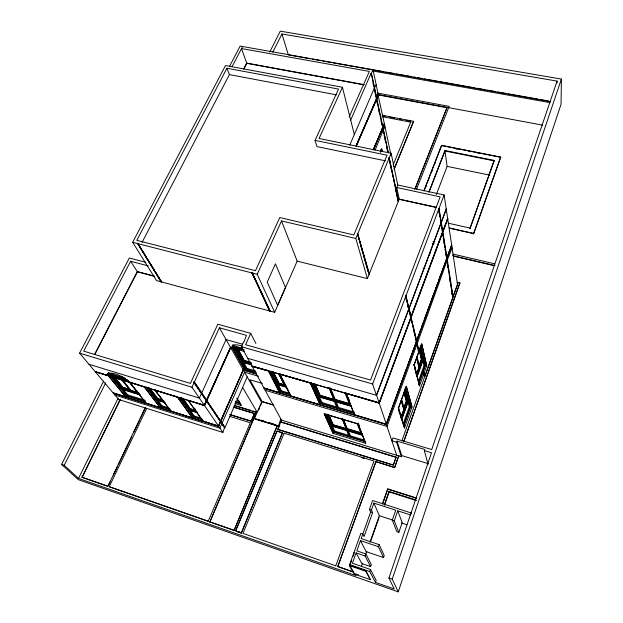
<?xml version="1.0" encoding="UTF-8"?>
<svg xmlns="http://www.w3.org/2000/svg" width="623" height="623" viewBox="0 0 623 623"><rect width="100%" height="100%" fill="white"/><g stroke="black" fill="none" stroke-linecap="round" stroke-linejoin="round"><path stroke-width="0.93" d="M557.071 82.984L557.087 81.099L281.946 33.969L272.781 52.184M269.751 51.989L280.272 31.15L561.409 79.066L561.05 104.282L398.253 591.85L78.28 479.648L61.591 464.392L103.667 381.042M108.55 375.794L95.537 372.056L79.596 353.14L129.335 258.008L145.86 262.353M155.197 390.177L177.407 397.318L177.314 396.874L154.909 390.115M160.493 408.049L147.402 403.556M154.442 389.43L170.788 411.048L192.484 418.111L177.314 396.874M206.914 400.527L230.681 347.361L206.556 400.215L225.035 427.495L247.206 376.915M220.892 421.335L243.391 369.805L220.659 421.203M268.381 370.825L252.136 366.402L279.579 374.127L290.676 396.166L279.914 392.981L268.287 370.646L251.941 366.044L241.389 346.746L243.523 341.988L243.912 342.097L246.49 335.353L219.413 327.791L194.407 381.907L206.688 400.192M279.945 374.174L310.285 382.958M290.941 396.041L279.306 373.395M346.31 393.386L379.251 403.221L386.322 424.271L354.619 414.887L386.322 424.271L416.6 341.318L410.845 317.504M230.603 347.494L243.313 369.922L245.252 370.763L232.41 347.984C230.931 342.759 239.676 345.22 242.246 346.17M398.253 591.85L392.225 579.156L561.409 79.066M557.087 81.099L431.716 449.557L392.926 437.922L391.883 440.819L396.617 442.244L401.344 456.706L281.495 420.12L252.136 366.402M350.476 563.815L349.986 565.193L349.651 564.617L369.727 571.587L375.474 582.404L394.219 588.969L388.923 578.012L431.498 452.742L424.341 450.593L424.738 449.44L397.03 441.107L396.617 442.244M353.054 571.182L349.48 565.022L365.981 570.754L370.335 579.639L354.214 574.001L349.301 565.536L360.857 533.374L362.843 534.043L364.073 536.52L372.601 512.636L371.433 510.027L373.909 503.111L395.722 510.175L392.256 520.158L396.906 531.699L398.852 532.338L402.193 522.588L397.715 510.821L410.573 514.98L411.25 512.978L372.647 500.51L369.462 509.38L370.638 511.997L361.208 538.599L379.134 544.642L384.22 555.56L383.534 557.562L366.098 551.612L360.483 540.632L356.831 550.849L365.849 553.933L371.339 564.602L370.638 566.611L361.87 563.581L356.091 552.905L352.4 563.231L370.459 569.492L376.175 580.371L375.474 582.404M398.852 532.338L394.258 520.82L397.715 510.821M369.727 571.587L370.459 569.492M383.534 557.562L378.418 546.698L379.134 544.642M370.335 579.639L365.802 571.275L365.981 570.754M361.348 566.611L362.586 563.099M370.638 566.611L365.117 555.996L366.776 551.246M370 542.135L379.337 515.704L373.909 503.111M370.654 541.395L379.049 517.651M384.29 504.692L388.993 491.368L416.109 499.996M401.344 456.706L401.734 455.6L397.03 441.107M384.523 505.269L389.219 491.96L388.993 491.368M281.495 420.12L280.786 421.841L396.103 457.118L393.315 464.968L277.71 429.263L279.003 426.148L278.66 425.54L278.442 426.062L254.371 418.656L261.808 401.594L272.983 404.958M401.905 440.78L457.578 284.049M393.409 465.249L396.103 457.118M425.431 375.085L453.139 297.039L447.065 258.436L451.761 245.587L450.172 249.231M457.632 284.407L453.201 296.377M394.538 467.39L375.84 461.596L394.632 467.663L398.743 455.514M403.595 441.816L459.883 282.935L457.134 282.266M394.632 467.663L398.86 455.74M404.054 441.061L459.883 282.935M382.397 504.046L387.755 488.899L416.74 498.096M382.818 503.415L387.755 488.899M403.408 426.218L410.222 407.13L408.478 400.815L401.562 420.089M418.407 384.204L424.964 365.841L423.43 359.136L417.099 376.79M403.525 426.576L410.643 406.64L405.23 387.031M418.851 383.636L425.353 365.405L420.821 345.516M473.589 234.077L500.697 157.113L441.614 145.361L423.959 190.685M500.697 157.113L473.535 233.602L449.199 228.111M354.214 574.001L354.876 573.666M494.234 160.391L469.999 228.524L494.234 160.391L444.931 150.509L428.803 192.227M401.446 419.707L408.369 400.425L405.277 389.266M416.997 376.385L423.329 358.723L420.385 345.843M350.726 563.122L351.652 560.544M353.186 556.253L354.113 553.676M403.112 424.123L409.28 406.858L407.777 401.446M418.407 381.323L424.029 365.584L422.682 359.72M403.953 407.637L406.313 401.072L404.093 393.191M419.108 365.491L421.343 359.276L419.404 350.92M404.117 407.683L406.476 401.119L404.015 392.365M419.349 350.04L421.506 359.315L418.952 366.417L419.513 366.963L417.106 356.909M404.234 408.065L406.905 400.62L404.226 391.042M419.053 366.83L421.911 358.879L419.77 349.643M401.422 416.102L403.805 409.482L401.29 400.838M416.732 358.178L418.944 367.36L416.374 374.516L413.882 364.517M401.204 400.028L403.969 409.529L401.126 416.927M416.46 356.387L419.108 367.406L416.538 374.563L414.054 364.564M404.701 391.174L407.372 400.753L401.087 418.259L400.262 415.518M416.328 375.833L422.371 359.004L419.816 347.922M401.189 418.664L407.8 400.262L404.701 389.102M416.437 376.23L422.776 358.575L420.237 347.533M417.122 344.94L418.391 351.263L418.968 351.411L416.476 341.536L407.185 366.994M398.44 408.088L406.367 386.205L412.021 406.912L404.467 428.126L398.346 407.676M398.533 407.979L406.321 386.47L411.935 407.014L410.643 406.64M416.592 343.592L417.301 343.39L446.932 260.944M335.789 565.809L373.987 461.028L284.104 433.203L242.993 533.397L335.781 565.809M417.169 343.74L387.047 426.42L265.18 390.271M452.096 247.892L447.049 260.616M352.314 571.758L337.705 566.478L375.84 461.596M337.837 566.696L375.949 461.877M406.469 368.637L386.221 424.099L396.742 455.304M407.138 366.815L416.6 341.318M420.868 329.209L416.561 341.007L446.886 258.366L440.866 222.598L441.388 222.349L442.673 231.67L445.897 222.979M421.53 327.394L423.188 322.854M424.185 320.129L435.119 290.186M435.781 288.363L437.767 282.92M438.428 281.105L446.886 258.366M449.479 250.843L446.831 258.093L451.698 245.182L444.113 194.976L397.77 185.008L391.127 153.258L319.085 138.501L342.432 87.267L225.503 65.524L132.652 242.292L156.552 280.599L274.696 312.325L297.163 261.13L281.534 220.924L355.819 238.469L367.391 278.598L297.163 261.13M450.141 249.029L451.698 245.182M386.276 424.255L406.515 368.808M420.907 329.388L416.6 341.186L419.092 351.068L418.524 350.913M421.569 327.573L423.562 322.13M424.224 320.315L435.15 290.373M435.812 288.558L437.805 283.115M438.467 281.3L446.746 258.615L452.625 296.914L453.085 296.688M449.51 251.038L447.065 258.436M416.686 341.677L386.431 424.59L264.152 388.386M416.818 341.326L446.948 258.763M442.548 232.005L410.939 316.943L409.147 308.455L441.263 222.684M446.543 221.243L447.516 218.642M409.147 308.455L408.4 308.665L409.007 308.821L410.978 317.263L379.251 403.221L411.071 317.66M447.758 218.408L410.985 317.138L416.732 340.968M411.211 317.294L442.789 232.371M447.003 258.039L442.914 232.036L447.82 218.844M408.735 308.346L409.264 311.547M408.805 308.767L376.401 395.278L372.601 383.986L405.846 296.12L405.425 296.011L405.986 295.746L408.945 308.401L441.068 222.645M446.177 208.993L441.193 222.302L439.013 208.456L444.113 194.976M251.941 366.044L379.134 402.871L376.611 395.34L409.007 308.821M441.388 222.349L446.372 209.04M429.154 255.57L430.01 253.288M430.236 252.681L430.695 251.458M348.265 430.742L350.414 435.866L350.064 436.785L347.548 430.812M405.986 295.746L438.88 208.798L438.475 208.705L439.013 208.456M328.757 414.902L333.212 424.909L346.365 428.873L342.214 418.757M436.365 194.501L447.119 166.372L444.931 150.509M343.623 419.559L347.447 429.527L342.962 418.858M354.253 412.091L353.887 413.057L321.554 403.502L318.517 396.765L351.255 406.367M313.875 383.449L319.334 395.644L350.157 404.677L350.344 404.202L335.338 399.81L330.416 388.082M365.008 441.318L334.372 432.012L334.722 431.108L332.417 425.961M429.231 191.798L445.001 151.007L494.273 160.89M423.99 190.879L441.614 145.361M333.212 424.909L329.185 415.588M425.805 186.908L426.514 185.101M428.274 180.584L428.974 178.778M431.435 172.446L432.144 170.64M434.605 164.316L435.306 162.51M325.634 414.381L333.632 432.105L333.157 433.343L324.326 413.882L358.007 423.944L365.6 443.218M336.015 401.562L338.484 407.442L338.11 408.4L335.283 401.687M362.524 435.01L331.506 425.641L331.716 425.104L326.958 414.497M335.338 399.81L335.151 400.278L330.042 388.121M414.677 189.509L447.088 107.358L377.53 94.408M415.455 188.084L447.088 107.358M416.577 189.166L449.16 106.377L377.468 93.068M315.059 384.173L320.113 395.504L333.998 399.577L329.294 388.121M280.864 374.439L345.96 393.347L354.518 415.066L320.269 404.927L320.783 403.634L311.274 382.569M321.554 403.502L321.927 402.559L319.28 396.649M320.113 395.504L315.121 384.017M367.391 278.598L399.226 199.119L436.24 207.249M351.092 405.955L318.33 396.345L318.555 395.784L313.081 383.589M436.271 207.475L399.273 199.344L396.765 187.492L397.77 185.008M394.118 168.895L413.594 121.321L382.156 115.263M394.195 169.285L413.594 121.321M241.342 532.945L236.6 531.294L241.342 532.945L282.359 432.666L276.994 430.999L235.665 530.843L276.994 430.999M241.755 532.112L281.915 434.41M282.219 433.678L282.359 432.666M393.222 164.752L410.728 122.155L382.07 116.61M359.946 242.986L357.47 233.376L369.314 273.809M355.819 238.469L357.734 233.843L357.322 233.742M357.89 233.469L389.219 157.86L388.954 157.432L398.564 200.762M389.359 157.518L391.127 153.258M278.442 426.062L280.693 419.178M392.482 464.96L277.874 429.551L280.786 421.841M277.266 425.618L234.077 530.453L277.266 425.618L279.003 426.148M380.225 152.09L381.72 148.531L382.335 151.358M380.466 152.051L381.588 149.388L380.855 149.24M279.914 392.981L280.443 391.711L269.852 371.277M290.069 394.203L281.16 391.571L281.456 390.862L278.341 384.835M273.193 372.001L279.049 383.41L284.314 384.952L278.637 373.387M279.049 383.41L273.263 371.838M373.574 149.364L382.787 127.583L376.487 98.8L378.301 94.875L373.021 69.737L371.425 73.35L376.759 98.426L356.083 146.023M384.227 124.257L383.005 127.738L384.477 124.265L378.145 95.335M373.769 149.504L382.693 127.879M383.675 133.236L383.083 130.441L384.998 126.757M375.139 150.05L383.083 130.441M279.805 373.792L286.401 386.906L277.375 384.259L277.609 383.706L271.246 371.386M258.576 410.261L259.651 407.738M260.367 406.048L261.45 403.525M373.527 149.146L382.647 127.66M384.181 124.039L382.763 127.38L384.383 123.829M373.286 149.972L382.787 127.583M146.553 408.727L109.235 486.734L208.222 521.256L250.353 422.76L229.988 416.452M229.996 414.762L251.264 421.327L254.363 413.368L234.061 407.162M251.622 420.478L254.363 413.368M209.865 521.996L256.481 412.099L209.865 521.996L234.077 530.453M254.371 418.656L254.589 418.142L255.126 419.045L277.43 425.906M356.2 146.475L376.736 99.182M388.285 152.565L376.86 98.893L378.402 95.342M356.325 145.206L376.487 98.8M376.611 98.512L378.091 95.101M376.759 98.426L378.301 94.875M356.387 145.432L376.541 99.034M376.378 99.049L374.143 88.583L376.183 84.79M349.713 145.229L374.143 88.583M255.882 372.04L246.591 369.33L246.988 368.434L243.531 362.243M95.537 372.056L118.713 399.538L222.863 432.455L224.669 427.386L201.922 393.557M220.519 421.397L218.471 426.031L220.519 421.397L193.831 382.187L194.407 381.907M220.558 421.047L243.211 369.758L245.057 370.42M220.394 421.421L220.729 421.709L218.689 426.342L222.863 432.455M256.512 373.971L245.384 370.724L245.929 369.494L233.228 346.855L232.613 348.35L230.751 347.821M251.435 364.533L242.448 361.94L242.69 361.402L235.603 348.724M250.991 363.435L243.359 361.231L236.047 347.299L235.844 347.751L242.775 349.729M371.339 75.453L370.934 73.576L371.425 73.35M350.694 120.107L370.934 73.576M250.96 362.555L244.224 360.616L238.235 349.542M148.196 265.889L130.628 261.247L83.747 351.17L190.397 383.386L217.832 324.201L250.68 333.344L245.61 344.721L370.545 380.03L440.15 196.86L396.765 187.492M349.137 116.945L369.384 71.427L241.514 48.555L246.801 63.328L244.13 68.522M231.99 346.567L232.691 345.01M232.083 347.237L233.134 344.901L233.461 345.656L232.41 347.984L245.384 370.724M206.384 400.597L204.344 405.363L206.517 400.573M206.556 400.215L230.494 347.307L232.543 347.891M206.493 400.768L204.414 405.363L218.471 426.031M206.665 400.387L230.199 348.374M206.743 400.908L204.578 405.698L188.341 400.425L203.262 421.491L203.176 421.078L218.689 426.342L113.409 393.253M274.696 312.325L257.213 274.291L281.534 220.924M192.608 418.088L177.415 397.124L188.208 400.449L203.02 421.358L192.608 418.088L193.192 416.803L179.159 397.349M202.42 419.396L193.808 416.694L194.135 415.977L189.953 410.16M190.373 408.789L195.466 410.378L190.303 408.953L183.178 398.736M315.074 140.377L338.53 89.073L226.951 68.234L136.819 240.338L255.485 270.686L279.782 217.536L353.841 234.957L387.031 155.189L315.074 140.377L316.967 146.6L385.528 160.851M88.98 364.276L199.383 398.097L201.595 393.261L194.018 381.79M197.53 412.473L188.808 409.755L189.065 409.194L180.654 397.497M269.447 310.916L251.84 272.485L259.565 288.293M269.829 311.017L252.245 272.594M204.344 405.363L191.954 387.218L194.22 382.304M170.749 411.211L160.578 408.018L161.17 406.757L146.016 387.093M161.746 406.632L162.073 405.931L157.004 399.335L156.669 400.044L161.746 406.632L170.165 409.272M162.813 400.215L157.767 398.829L149.372 387.864M164.877 402.294L156.357 399.639L156.614 399.086L148.064 387.95M157.767 398.829L150.011 388.433M119.889 399.795L82.065 477.35L107.888 486.376L145.011 408.12M108.301 485.496L109.983 481.992M113.339 474.983L117.537 466.222M118.378 464.47L131.811 436.435M133.906 432.058L139.365 420.673M140.206 418.921L145.665 407.528M126.08 397.178L126.687 395.932L109.142 374.587L108.495 375.864L129.467 382.335L146.343 403.54L126.08 397.178L108.41 375.622L95.592 371.674M144.832 401.329L127.209 395.807L127.653 394.904L122.871 389.056M130.308 389.648L123.035 387.561L114.554 377.172M133.415 386.86L138.119 392.778L130.877 390.52L122.614 379.991M82.065 477.35L120.332 399.67M140.253 394.678L121.485 388.83L121.758 388.293L110.653 374.735L110.38 375.287M138.423 393.175L122.279 388.152L122.505 387.701L113.947 377.226M123.035 387.561L113.347 375.685L120.761 377.779M355.25 574.305L355.99 575.582L78.514 478.417L118.121 398.245M122.91 379.033L123.775 377.289M120.107 377.974L120.332 377.515L112.117 374.984L111.883 375.435M120.512 378.737L121.376 376.993M120.924 378.145L121.789 376.417M120.636 378.901L121.937 376.284M78.514 478.417L64.208 465.295L105.715 382.849M113.145 392.934L125.971 397.201L108.246 375.716L107.491 374.4L108.277 372.834M94.603 354.417L137.294 271.581L154.621 276.215M94.751 354.604L137.418 271.784L130.628 261.247M243.601 69.153L246.716 63.094L363.98 84.635M232.091 66.63L242.581 46.507M142.036 242.44L229.396 74.612L226.951 68.234M229.653 66.131L240.143 46.071L384.017 71.684M160.952 281.783L137.465 243.126L161.302 281.876M346.131 393.315L379.134 402.871M319.965 404.631L290.746 395.979L320.113 404.95L310.207 382.779L320.269 404.927M279.595 392.685L264.277 388.012M279.735 374.088L310.207 382.779M268.287 370.646L279.766 393.012L263.973 388.059M107.491 374.4L107.631 373.434C115.52 371.791 123.946 377.593 129.74 382.203L143.251 386.369M108.41 375.622L109.438 373.387L108.939 372.679L107.763 375.023L109.438 373.387L125.192 378.223M410.978 317.263L379.088 402.871L347.221 393.65M385.925 72.027L394.53 73.561M396.438 73.903L405.036 75.43M406.951 75.772L411.725 76.621M413.641 76.964L415.549 77.307M417.465 77.641L422.238 78.498M424.154 78.833L426.062 79.176M427.978 79.518L474.804 87.859M476.712 88.193L485.309 89.728M487.225 90.07L495.822 91.597M497.738 91.939L506.335 93.473M508.243 93.816L537.875 99.088M539.783 99.431L548.38 100.957M310.324 58.811L288.34 54.902L281.946 33.969M312.232 59.154L320.837 60.688M322.745 61.031L331.343 62.565M333.258 62.9L550.21 101.557M372.398 70.913L550.101 102.631M246.801 63.328L364.034 84.876M448.661 107.647L542.547 125.122M377.616 94.821L447.135 107.763M229.396 74.612L336.373 94.821M383.192 115.847L385.1 116.221M389.858 117.14L394.616 118.059M399.382 118.977L401.282 119.343M406.04 120.262L410.806 121.181M500.705 157.315L441.645 145.556L441.715 146.055M455.997 148.905L457.897 149.279M468.371 151.366L470.272 151.747M477.888 153.266L479.796 153.64M447.119 166.372L489.733 175.133M448.389 223.221L469.944 228.049M449.167 227.925L473.511 233.415M432.946 241.319L434.807 241.747M432.237 243.281L434.13 243.725M453.03 254.075L494.67 263.809M452.594 255.594L495.106 265.554M453.591 256.178L494.195 265.702M423.087 268.17L424.917 268.614M458.1 282.842L459.938 283.286M132.652 242.292L137.278 243.476M137.652 243.577L251.669 272.866M252.074 272.967L257.213 274.291M137.418 271.784L153.834 276.168M422.776 358.575L423.329 358.723M421.911 358.879L422.371 359.004M425.353 365.405L426.63 365.756L421.709 343.974L414.233 364.626L419.489 385.816M424.029 365.584L424.964 365.841M424.909 376.012L424.364 375.856L423.99 374.259M242.588 344.246L226.087 339.582L201.774 392.872L201.393 392.755M241.389 346.746L372.601 383.986M233.461 345.656L242.456 348.21M243.157 349.324L234.661 347.034L234.412 347.579L239.925 349.153M238.157 348.109L241.592 349.082M233.228 346.855L244.278 350.001M219.413 327.791L230.549 347.455L244.629 351.543M407.8 400.262L408.369 400.425M406.905 400.62L407.372 400.753M247.713 358.318L376.611 395.34M409.28 406.858L410.222 407.13M244.294 360.46L251.022 362.399M243.554 360.787L250.337 362.742M242.69 361.402L251.669 363.996M251.669 364.969L242.69 362.376L246.591 369.33M246.988 368.434L255.344 370.872M245.929 369.494L256.123 372.461M243.211 369.758L256.092 373.925M258.561 376.261L244.535 372.196L261.808 402.676M335.158 399.39L349.192 403.494L345.08 393.09M279.12 383.246L284.384 384.788M320.175 395.356L334.06 399.421M285.474 385.653L278.333 383.558L272.01 371.285M277.609 383.706L286.635 386.353M318.555 395.784L351.31 405.378M262.392 383.425L249.831 379.726L262.151 401.547L273.847 405.067M321.927 402.559L337.518 407.154M338.484 407.442L353.327 411.819M281.456 390.862L289.469 393.23M280.443 391.711L290.31 394.624M320.783 403.634L354.09 413.477M358.178 423.92L324.1 413.75L333.001 433.359L365.818 443.35L357.984 423.609M347.463 428.702L360.74 432.705L357.189 423.733M333.266 424.761L346.419 428.725M347.618 429.076L361.815 433.359M331.716 425.104L362.726 434.457M362.664 435.376L331.677 426.015L334.372 432.012M79.596 353.14L191.954 387.218M334.722 431.108L349.503 435.594M350.414 435.866L364.471 440.134M235.416 401.204L239.91 402.567M236.024 402.131L240.517 403.494M235.377 402.24L240.704 403.86M333.632 432.105L365.14 441.676M234.855 403.416L241.296 405.441L236.88 398.206M401.734 455.6L428.624 463.792M234.24 405.308L250.921 410.401M252.774 410.97L255.555 411.819M234.264 405.698L256.567 412.504M233.321 407.169L254.542 413.664M280.942 422.129L396.197 457.399M261.068 420.136L263.848 420.992M269.401 422.698L274.034 424.123M254.239 418.438L278.325 425.844M110.653 374.735L127.084 379.796M109.142 374.587L128.283 380.482M112.802 375.724L125.605 379.664M122.342 378.792L125.106 379.648M111.291 375.568L126.812 380.349M188.489 400.316L204.414 405.363L95.249 371.713M229.809 414.474L251.085 421.039M277.157 431.287L282.523 432.946M362.025 457.508L363.879 458.076M362.127 457.749L363.972 458.326M123.113 387.405L129.405 389.367M122.505 387.701L130.557 390.208L130.339 390.66L121.314 379.462M157.845 398.665L161.988 399.958M130.955 390.364L137.294 392.334M163.935 401.056L157.191 398.961L148.718 387.903M196.588 411.227L189.68 409.077L181.316 397.419M156.614 399.086L163.428 401.212M189.065 409.194L196.915 411.639M121.758 388.293L139.622 393.861M139.684 394.811L121.82 389.235L127.209 395.807M156.669 400.044L165.181 402.699M196.938 412.597L189.096 410.152L193.808 416.694M127.653 394.904L145.268 400.425M162.073 405.931L168.81 408.042M194.135 415.977L201.019 418.142M126.687 395.932L145.097 401.71M161.17 406.757L169.487 409.366M193.192 416.803L202.732 419.793M113.464 392.895L124.974 396.508M203.176 421.078L218.533 426.023M160.516 407.792L146.475 403.26L146.576 403.681L129.584 382.304M170.788 411.048L192.515 417.846M114.951 395.075L219.896 428.118L244.551 372.165L243.461 370.233M387.864 489.164L415.915 498.073M389.219 491.96L416.296 500.58M369.462 509.38L371.433 510.027M370.638 511.997L372.601 512.636M379.337 515.704L392.7 520.08M401.601 522.993L406.928 524.737M392.256 520.158L394.258 520.82M360.483 540.632L378.418 546.698M356.091 552.905L365.117 555.996M353.919 552.648L354.417 552.819M61.591 464.392L64.208 465.295M388.923 578.012L392.225 579.156M349.301 565.536L365.802 571.275M236.647 531.357L241.389 533.008M81.784 477.101L107.623 486.119M109.251 486.688L208.222 521.256M209.655 521.755L233.882 530.212M235.665 530.843L241.194 532.774M337.705 566.478L353.996 572.171M355.749 573.97L358.357 574.881M376.86 98.893L371.292 73.639M111.61 376.79L121.485 388.83M113.113 376.931L122.279 388.152M120.332 377.515L130.877 390.52M131.149 383.745L132.325 385.224M136.437 390.395L137.605 391.875M129.74 382.203L144.263 387.085L144.154 386.649L160.461 408.042M130.48 383.161L132.24 385.38M160.578 408.018L144.217 386.883L154.753 390.13L170.99 411.351L170.928 410.946M146.654 387.023L156.357 399.639M155.072 389.99L157.284 392.911M158.39 394.375L162.26 399.483M180.39 398.066L188.808 409.755M182.547 398.128L190.303 408.953M194.392 408.12L195.49 409.677M220.729 421.709L224.872 427.861M193.831 382.187L201.213 393.144M201.751 393.938L208.713 404.28M209.787 405.877L212.459 409.856M213.533 411.445L224.514 427.752M138.345 244.045L145.977 256.411M147.503 258.88L154.115 269.595M155.641 272.072L159.706 278.668M160.726 280.311L161.739 281.962M137.971 243.951L161.388 281.869M238.625 400.379L239.567 401.936M237.02 398.665L241.078 405.316M242.604 387.413L257.011 411.974M234.887 348.421L242.448 361.94M236.779 349.441L243.359 361.231M237.698 348.864L244.224 360.616M284.104 433.203L284.361 433.67M270.584 371.121L277.375 384.259M281.16 391.571L277.593 384.687L286.611 387.327L288.768 391.626M250.68 333.344L255.913 343.437M278.567 373.551L284.314 384.952M260.375 290.038L270.141 310.97M251.84 272.485L269.759 310.869M312.458 383.293L318.33 396.345M326.343 414.163L331.506 425.641M327.643 414.225L332.464 425.003L361.644 433.81L357.454 423.181M328.866 387.405L333.998 399.577M342.159 418.905L346.365 428.873M334.31 401.399L337.144 408.112M346.629 430.532L349.153 436.505M345.383 392.56L350.157 404.677M348.257 397.599L349.277 400.192M358.256 423.072L359.284 425.696M354.721 414.778L354.744 415.206L345.991 392.996M398.51 407.722L404.514 427.869M398.447 409.778L399.81 414.295M401.453 398.837L404.405 409.023M401.562 400.714L402.31 403.307M402.816 405.043L403.572 407.637M360.468 244.831L363.092 254.067M363.622 255.921L368.084 271.628M357.734 233.843L369.166 274.167M357.47 233.376L369.011 274.042M424.341 450.593L428.001 464.026M342.432 87.267L354.355 134.638M417.192 359.066L417.854 361.823M409.708 313.439L411.694 321.935M413.47 329.481L414.793 335.143M415.237 337.035L416.787 343.639L414.264 331.958M405.425 296.011L406.702 301.439M407.761 305.955L408.182 307.762M423.874 374.602L424.247 376.199M424.987 376.323L424.162 372.811L423.617 372.663L424.793 376.347M405.846 296.12L410.066 314.015M410.502 315.9L411.39 319.685M411.834 321.569L413.82 330.065M405.565 295.637L408.322 307.396M381.588 149.388L382 151.249M372.936 82.96L373.738 86.706M376.783 100.949L377.593 104.757M378.613 109.516L379.423 113.316M381.05 120.932L381.86 124.732M384.072 135.098L384.469 136.951M384.866 138.812L385.66 142.535M386.657 147.184L387.646 151.841M389.157 158.382L390.169 163.133M390.574 165.033L391.384 168.833M391.797 170.733L392.607 174.533M393.012 176.426L394.429 183.076M394.834 184.976L396.454 192.577M396.859 194.477L398.276 201.12M389.017 158.725L391.252 169.168M395.309 188.162L398.144 201.455M382.88 128.019L388.176 152.837M389.219 157.86L398.432 201.097M384.477 124.265L391.08 155.68M393.463 166.263L393.549 166.653M410.728 122.155L410.798 122.552M439.044 211.135L439.34 212.98M439.628 214.826L439.924 216.672M440.36 219.444L440.656 221.29M438.919 211.477L439.207 213.323M439.503 215.169L439.791 217.014M438.88 208.798L441.302 224.179M441.598 226.094L441.902 228.01M442.205 229.934L442.509 231.849M442.813 233.765L443.117 235.681M443.42 237.604L443.724 239.52M444.176 242.394L444.479 244.317M445.235 249.107L445.538 251.03M445.99 253.904L446.294 255.819M446.598 257.743L446.901 259.659M447.205 261.567L447.501 263.459M447.797 265.351L448.101 267.244M448.396 269.136L448.7 271.036M449.744 277.663L450.04 279.556M450.343 281.448L450.639 283.34M450.943 285.241L451.239 287.133M451.535 289.025L451.839 290.918M452.134 292.81L452.438 294.702M440.866 222.598L441.629 227.387M442.688 234.1L442.992 236.016M443.296 237.939L443.599 239.855M443.903 241.771L444.207 243.686M444.51 245.602L444.814 247.518M445.118 249.441L445.414 251.357M445.873 254.231L446.177 256.146M447.68 265.678L447.984 267.571M448.28 269.463L448.583 271.355M449.627 277.983L450.374 282.717M451.426 289.337L451.722 291.237M452.025 293.129L452.321 295.022M451.761 245.587L457.469 284.361M426.708 365.662L419.443 386.073L414.147 364.72L421.755 343.701L426.708 365.662M285.443 287.444L277.617 305.27L267.212 282.118L275.428 263.817L285.443 287.444"/></g></svg>
